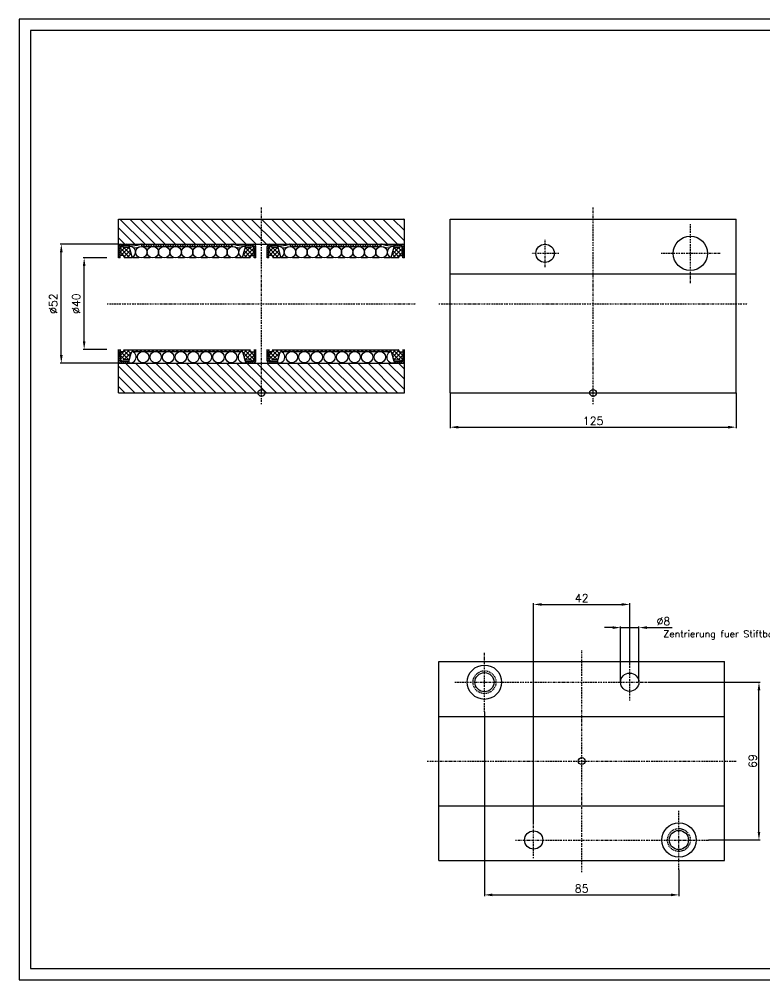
# Model space of a CAD drawing. Header units: millimetres. Extents: x -3388 to 4307, y 243 to 4457.
# Drawn here: x 3061.4 to 3387.4, y 3385.2 to 3805.2 of the extents above; entities that cross this region are included whole.
import ezdxf
from ezdxf.enums import TextEntityAlignment as Align

# ---------------------------------------------------------------- set-up
doc = ezdxf.new("R2010")
doc.units = ezdxf.units.MM
for name, pattern in [('AUSGEZOGEN', [0]), ('GESTRICHELT', [0.75, 0.5, -0.25]), ('STRICHPUNKT', [1, 0.5, -0.25, 0, -0.25])]:
    doc.linetypes.add(name, pattern=pattern)
for name, color, linetype in [('B3STAR', 3, 'AUSGEZOGEN'), ('L2STAR', 2, 'AUSGEZOGEN'), ('L3STAR', 3, 'AUSGEZOGEN'), ('L5STAR', 7, 'AUSGEZOGEN'), ('M2STAR', 2, 'STRICHPUNKT'), ('S2STAR', 2, 'AUSGEZOGEN'), ('U2STAR', 2, 'GESTRICHELT')]:
    doc.layers.add(name, color=color, linetype=linetype)
doc.styles.add('SIMPLEX8', font='SIMPLEX8.shx')
doc.dimstyles.new('B3STAR', dxfattribs={"dimtxt": 3.5, "dimasz": 3.5, "dimexe": 0.5, "dimexo": 0, "dimgap": 1, "dimtad": 1, "dimdec": 4, "dimdsep": 46, "dimtxsty": 'SIMPLEX8', "dimcen": 1.5, "dimclrd": 2, "dimclre": 2, "dimclrt": 256, "dimadec": 0, "dimazin": 0, "dimtfac": 1, "dimtdec": 4, "dimtmove": 0, "dimatfit": 3, "dimfxl": 1, "dimtolj": 1, "dimtzin": 0, "dimarcsym": 0})

# ---------------------------------------------------------------- blocks, each defined once
blk = doc.blocks.new('R102924044_11')
at = {"layer": 'L5STAR'}
for p, q in [((-62.5, 76), (62.5, 76)), ((-62.5, 59), (-62.5, 76)), ((62.5, 59), (62.5, 76)), ((-62.5, 65), (62.5, 65)), ((-61.75, 59), (-61.75, 63.75)), ((-57.5, 64.25), (-61.25, 64.25)), ((-60.75, 64.25), (-60.65, 63.87)), ((-57.8, 63.5), (-60.17, 63.5)), ((-58, 64.25), (-58, 65)), ((-58, 64.25), (-56.59, 59)), ((-52.5, 64), (-12.5, 64)), ((-7, 64.25), (-8.41, 59)), ((-7.5, 64.25), (-3.75, 64.25)), ((-7.2, 63.5), (-4.83, 63.5)), ((-7, 64.25), (-7, 65)), ((-4.25, 64.25), (-4.35, 63.87)), ((-3.25, 59), (-3.25, 63.75)), ((-2.5, 59), (-2.5, 64)), ((2.5, 59), (2.5, 64)), ((3.25, 59), (3.25, 63.75)), ((7.5, 64.25), (3.75, 64.25)), ((4.25, 64.25), (4.35, 63.87)), ((7.2, 63.5), (4.83, 63.5)), ((7, 64.25), (7, 65)), ((7, 64.25), (8.41, 59)), ((12.5, 64), (52.5, 64)), ((58, 64.25), (56.59, 59)), ((57.5, 64.25), (61.25, 64.25)), ((57.8, 63.5), (60.17, 63.5)), ((58, 64.25), (58, 65)), ((60.75, 64.25), (60.65, 63.87)), ((61.75, 59), (61.75, 63.75)), ((-62.5, 59.25), (-61.75, 59.25)), ((-60.63, 60), (-61.75, 60)), ((-60.15, 59.63), (-59.98, 59)), ((-60.05, 59.25), (-56.66, 59.25)), ((-56.41, 59.25), (-53.59, 59.25)), ((-51.41, 59.25), (-48.59, 59.25)), ((-46.41, 59.25), (-43.59, 59.25)), ((-41.41, 59.25), (-38.59, 59.25)), ((-36.41, 59.25), (-33.59, 59.25)), ((-31.41, 59.25), (-28.59, 59.25)), ((-26.41, 59.25), (-23.59, 59.25)), ((-21.41, 59.25), (-18.59, 59.25)), ((-16.41, 59.25), (-13.59, 59.25)), ((-11.41, 59.25), (-8.59, 59.25)), ((-8.34, 59.25), (-4.95, 59.25)), ((-4.85, 59.63), (-5.02, 59)), ((-4.37, 60), (-3.25, 60)), ((-3.25, 59.25), (-2.5, 59.25)), ((2.5, 59.25), (3.25, 59.25)), ((4.37, 60), (3.25, 60)), ((4.85, 59.63), (5.02, 59)), ((4.95, 59.25), (8.34, 59.25)), ((8.59, 59.25), (11.41, 59.25)), ((13.59, 59.25), (16.41, 59.25)), ((18.59, 59.25), (21.41, 59.25)), ((23.59, 59.25), (26.41, 59.25)), ((28.59, 59.25), (31.41, 59.25)), ((33.59, 59.25), (36.41, 59.25)), ((38.59, 59.25), (41.41, 59.25)), ((43.59, 59.25), (46.41, 59.25)), ((48.59, 59.25), (51.41, 59.25)), ((53.59, 59.25), (56.41, 59.25)), ((56.66, 59.25), (60.05, 59.25)), ((60.15, 59.63), (59.98, 59)), ((60.63, 60), (61.75, 60)), ((61.75, 59.25), (62.5, 59.25)), ((-62.5, 0), (-62.5, 19)), ((-62.5, 18.75), (-61.75, 18.75)), ((-61.75, 19), (-61.75, 14.25)), ((-60.63, 18), (-61.75, 18)), ((-60.15, 18.37), (-59.98, 19)), ((-60.05, 18.75), (-4.95, 18.75)), ((-58, 13.75), (-57.02, 17.4)), ((-56.06, 18.14), (-8.94, 18.14)), ((-7, 13.75), (-7.98, 17.4)), ((-4.85, 18.37), (-5.02, 19)), ((-4.37, 18), (-3.25, 18)), ((-3.25, 19), (-3.25, 14.25)), ((-3.25, 18.75), (-2.5, 18.75)), ((-2.5, 14), (-2.5, 19)), ((2.5, 14), (2.5, 19)), ((2.5, 18.75), (3.25, 18.75)), ((3.25, 19), (3.25, 14.25)), ((4.37, 18), (3.25, 18)), ((4.85, 18.37), (5.02, 19)), ((4.95, 18.75), (60.05, 18.75)), ((7, 13.75), (7.98, 17.4)), ((8.94, 18.14), (56.06, 18.14)), ((58, 13.75), (57.02, 17.4)), ((60.15, 18.37), (59.98, 19)), ((60.63, 18), (61.75, 18)), ((61.75, 19), (61.75, 14.25)), ((61.75, 18.75), (62.5, 18.75)), ((62.5, 0), (62.5, 19)), ((-62.5, 13), (62.5, 13)), ((-58, 13.75), (-61.25, 13.75)), ((-60.75, 13.75), (-60.65, 14.13)), ((-57.8, 14.5), (-60.17, 14.5)), ((-58, 13.75), (-58, 13)), ((-56.75, 13.19), (-56.75, 13)), ((-8.25, 13.19), (-8.25, 13)), ((-7.2, 14.5), (-4.83, 14.5)), ((-7, 13.75), (-7, 13)), ((-7, 13.75), (-3.75, 13.75)), ((-4.25, 13.75), (-4.35, 14.13)), ((7, 13.75), (3.75, 13.75)), ((4.25, 13.75), (4.35, 14.13)), ((7.2, 14.5), (4.83, 14.5)), ((7, 13.75), (7, 13)), ((8.25, 13.19), (8.25, 13)), ((56.75, 13.19), (56.75, 13)), ((57.8, 14.5), (60.17, 14.5)), ((58, 13.75), (58, 13)), ((58, 13.75), (61.25, 13.75)), ((60.75, 13.75), (60.65, 14.13)), ((-62.5, 0), (62.5, 0))]:
    blk.add_line(p, q, dxfattribs=at)
for centre in [(-52.5, 61.5), (-47.5, 61.5), (-42.5, 61.5), (-37.5, 61.5), (-32.5, 61.5), (-27.5, 61.5), (-22.5, 61.5), (-17.5, 61.5), (-12.5, 61.5), (12.5, 61.5), (17.5, 61.5), (22.5, 61.5), (27.5, 61.5), (32.5, 61.5), (37.5, 61.5), (42.5, 61.5), (47.5, 61.5), (52.5, 61.5), (-51.75, 15.64), (-46.25, 15.64), (-40.75, 15.64), (-35.25, 15.64), (-29.75, 15.64), (-24.25, 15.64), (-18.75, 15.64), (-13.25, 15.64), (13.25, 15.64), (18.75, 15.64), (24.25, 15.64), (29.75, 15.64), (35.25, 15.64), (40.75, 15.64), (46.25, 15.64), (51.75, 15.64)]:
    blk.add_circle(centre, 2.5, dxfattribs=at)
for centre, radius, start, end in [((-61.5, 64), 1, 90, 180), ((-61.25, 63.75), 0.5, 90, 180), ((-60.17, 64), 0.5, 195, 270), ((-57.5, 61.5), 2.5, 290.2508, 99.7492), ((-57.5, 79.25), 15, 270, 286.835), ((-57.5, 79.25), 15.94, 275.8794, 285.732), ((-52.43, 62.5), 2.5, 90, 106.835), ((-52, 64.5), 0.5, 90, 270), ((-13, 64.5), 0.5, 270, 90), ((-12.57, 62.5), 2.5, 73.165, 90), ((-7.5, 79.25), 15, 253.165, 270), ((-7.5, 79.25), 15.94, 254.268, 264.1206), ((-7.5, 61.5), 2.5, 80.2508, 249.7492), ((-4.83, 64), 0.5, 270, 345), ((-3.75, 63.75), 0.5, 0, 90), ((-3.5, 64), 1, 0, 90), ((3.5, 64), 1, 90, 180), ((3.75, 63.75), 0.5, 90, 180), ((4.83, 64), 0.5, 195, 270), ((7.5, 61.5), 2.5, 290.2508, 99.7492), ((7.5, 79.25), 15, 270, 286.835), ((7.5, 79.25), 15.94, 275.8794, 285.732), ((12.57, 62.5), 2.5, 90, 106.835), ((13, 64.5), 0.5, 90, 270), ((52, 64.5), 0.5, 270, 90), ((52.43, 62.5), 2.5, 73.165, 90), ((57.5, 79.25), 15, 253.165, 270), ((57.5, 79.25), 15.94, 254.268, 264.1206), ((57.5, 61.5), 2.5, 80.2508, 249.7492), ((60.17, 64), 0.5, 270, 345), ((61.25, 63.75), 0.5, 0, 90), ((61.5, 64), 1, 0, 90), ((-60.63, 59.5), 0.5, 15, 90), ((-4.37, 59.5), 0.5, 90, 165), ((4.37, 59.5), 0.5, 15, 90), ((60.63, 59.5), 0.5, 90, 165), ((-60.63, 18.5), 0.5, 270, 345), ((-57.25, 15.64), 2.5, 252.5424, 72.8805), ((-56.06, 17.14), 1, 90, 165), ((-7.75, 15.64), 2.5, 107.1195, 287.4576), ((-8.94, 17.14), 1, 15, 90), ((-4.37, 18.5), 0.5, 195, 270), ((4.37, 18.5), 0.5, 270, 345), ((7.75, 15.64), 2.5, 252.5424, 72.8805), ((8.94, 17.14), 1, 90, 165), ((57.25, 15.64), 2.5, 107.1195, 287.4576), ((56.06, 17.14), 1, 15, 90), ((60.63, 18.5), 0.5, 195, 270), ((-61.5, 14), 1, 180, 270), ((-61.25, 14.25), 0.5, 180, 270), ((-60.17, 14), 0.5, 90, 165), ((-4.83, 14), 0.5, 15, 90), ((-3.75, 14.25), 0.5, 270, 0), ((-3.5, 14), 1, 270, 0), ((3.5, 14), 1, 180, 270), ((3.75, 14.25), 0.5, 180, 270), ((4.83, 14), 0.5, 90, 165), ((60.17, 14), 0.5, 15, 90), ((61.25, 14.25), 0.5, 270, 0), ((61.5, 14), 1, 270, 0)]:
    blk.add_arc(centre, radius, start, end, dxfattribs=at)
at = {"layer": 'M2STAR'}
for p, q in [((0, -5), (0, 81)), ((-67.5, 39), (67.5, 39))]:
    blk.add_line(p, q, dxfattribs=at)
at = {"layer": 'S2STAR'}
for p, q in [((-50.89, 65), (-61.89, 76)), ((-46.47, 65), (-57.47, 76)), ((-42.05, 65), (-53.05, 76)), ((-37.63, 65), (-48.63, 76)), ((-33.21, 65), (-44.21, 76)), ((-28.79, 65), (-39.79, 76)), ((-24.37, 65), (-35.37, 76)), ((-19.95, 65), (-30.95, 76)), ((-15.53, 65), (-26.53, 76)), ((-11.11, 65), (-22.11, 76)), ((-6.69, 65), (-17.69, 76)), ((-2.5, 65.23), (-13.27, 76)), ((2.15, 65), (-8.85, 76)), ((6.57, 65), (-4.43, 76)), ((10.99, 65), (-0.01, 76)), ((15.41, 65), (4.41, 76)), ((19.82, 65), (8.82, 76)), ((24.24, 65), (13.24, 76)), ((28.66, 65), (17.66, 76)), ((33.08, 65), (22.08, 76)), ((37.5, 65), (26.5, 76)), ((41.92, 65), (30.92, 76)), ((46.34, 65), (35.34, 76)), ((50.76, 65), (39.76, 76)), ((55.18, 65), (44.18, 76)), ((59.37, 65.23), (48.6, 76)), ((62.5, 66.52), (53.02, 76)), ((62.5, 70.94), (57.44, 76)), ((62.5, 75.36), (61.86, 76)), ((-55.31, 65), (-62.5, 72.19)), ((-59.72, 65), (-62.5, 67.78)), ((-61.75, 62.5), (-62.5, 63.25)), ((-61.75, 63.39), (-62.43, 64.07)), ((-61.59, 64.11), (-62.2, 64.72)), ((-61.75, 63.22), (-60.74, 64.23)), ((-61.75, 61.45), (-59.7, 63.5)), ((-57.62, 59.25), (-61.75, 63.38)), ((-60.85, 64.25), (-61.55, 64.95)), ((-61.44, 60), (-57.94, 63.5)), ((-60.71, 64.11), (-60.85, 64.25)), ((-59.96, 64.25), (-60.71, 65)), ((-56.96, 60.36), (-60.1, 63.5)), ((-59.08, 64.25), (-59.83, 65)), ((-58.19, 64.25), (-58.94, 65)), ((-57.6, 62.77), (-58.33, 63.5)), ((-58, 64.94), (-58.06, 65)), ((-52.48, 64.36), (-51.84, 65)), ((-51.78, 64), (-50.78, 65)), ((-50.72, 64), (-49.72, 65)), ((-49.66, 64), (-48.66, 65)), ((-48.59, 64), (-47.59, 65)), ((-47.53, 64), (-46.53, 65)), ((-46.47, 64), (-45.47, 65)), ((-45.41, 64), (-44.41, 65)), ((-44.35, 64), (-43.35, 65)), ((-43.29, 64), (-42.29, 65)), ((-42.23, 64), (-41.23, 65)), ((-41.17, 64), (-40.17, 65)), ((-40.11, 64), (-39.11, 65)), ((-39.05, 64), (-38.05, 65)), ((-37.99, 64), (-36.99, 65)), ((-36.93, 64), (-35.93, 65)), ((-35.87, 64), (-34.87, 65)), ((-34.81, 64), (-33.81, 65)), ((-33.75, 64), (-32.75, 65)), ((-32.69, 64), (-31.69, 65)), ((-31.62, 64), (-30.62, 65)), ((-30.56, 64), (-29.56, 65)), ((-29.5, 64), (-28.5, 65)), ((-28.44, 64), (-27.44, 65)), ((-27.38, 64), (-26.38, 65)), ((-26.32, 64), (-25.32, 65)), ((-25.26, 64), (-24.26, 65)), ((-24.2, 64), (-23.2, 65)), ((-23.14, 64), (-22.14, 65)), ((-22.08, 64), (-21.08, 65)), ((-21.02, 64), (-20.02, 65)), ((-19.96, 64), (-18.96, 65)), ((-18.9, 64), (-17.9, 65)), ((-17.84, 64), (-16.84, 65)), ((-16.78, 64), (-15.78, 65)), ((-15.71, 64), (-14.71, 65)), ((-14.65, 64), (-13.65, 65)), ((-13.59, 64), (-12.7, 64.9)), ((-8.04, 60.36), (-4.9, 63.5)), ((-7.4, 62.77), (-6.67, 63.5)), ((-7.38, 59.25), (-3.25, 63.38)), ((-3.56, 60), (-7.06, 63.5)), ((-6.93, 64.25), (-7, 64.32)), ((-6.05, 64.25), (-6.8, 65)), ((-5.16, 64.25), (-5.91, 65)), ((-3.25, 61.45), (-5.3, 63.5)), ((-4.28, 64.25), (-5.03, 65)), ((-4.29, 64.11), (-4.15, 64.25)), ((-3.25, 63.22), (-4.26, 64.23)), ((-2.5, 63.36), (-4.14, 65)), ((-2.5, 62.47), (-3.25, 63.22)), ((3.25, 62.5), (2.5, 63.25)), ((3.25, 63.39), (2.57, 64.07)), ((3.41, 64.11), (2.8, 64.72)), ((3.25, 63.22), (4.26, 64.23)), ((3.25, 61.45), (5.3, 63.5)), ((7.38, 59.25), (3.25, 63.38)), ((4.15, 64.25), (3.45, 64.95)), ((3.56, 60), (7.06, 63.5)), ((4.29, 64.11), (4.15, 64.25)), ((5.04, 64.25), (4.29, 65)), ((8.04, 60.36), (4.9, 63.5)), ((5.92, 64.25), (5.17, 65)), ((6.81, 64.25), (6.06, 65)), ((7.4, 62.77), (6.67, 63.5)), ((7, 64.94), (6.94, 65)), ((12.52, 64.36), (13.16, 65)), ((13.22, 64), (14.22, 65)), ((14.28, 64), (15.28, 65)), ((15.34, 64), (16.34, 65)), ((16.41, 64), (17.41, 65)), ((17.47, 64), (18.47, 65)), ((18.53, 64), (19.53, 65)), ((19.59, 64), (20.59, 65)), ((20.65, 64), (21.65, 65)), ((21.71, 64), (22.71, 65)), ((22.77, 64), (23.77, 65)), ((23.83, 64), (24.83, 65)), ((24.89, 64), (25.89, 65)), ((25.95, 64), (26.95, 65)), ((27.01, 64), (28.01, 65)), ((28.07, 64), (29.07, 65)), ((29.13, 64), (30.13, 65)), ((30.19, 64), (31.19, 65)), ((31.25, 64), (32.25, 65)), ((32.31, 64), (33.31, 65)), ((33.38, 64), (34.38, 65)), ((34.44, 64), (35.44, 65)), ((35.5, 64), (36.5, 65)), ((36.56, 64), (37.56, 65)), ((37.62, 64), (38.62, 65)), ((38.68, 64), (39.68, 65)), ((39.74, 64), (40.74, 65)), ((40.8, 64), (41.8, 65)), ((41.86, 64), (42.86, 65)), ((42.92, 64), (43.92, 65)), ((43.98, 64), (44.98, 65)), ((45.04, 64), (46.04, 65)), ((46.1, 64), (47.1, 65)), ((47.16, 64), (48.16, 65)), ((48.22, 64), (49.22, 65)), ((49.29, 64), (50.29, 65)), ((50.35, 64), (51.35, 65)), ((51.41, 64), (52.3, 64.9)), ((56.96, 60.36), (60.1, 63.5)), ((57.6, 62.77), (58.33, 63.5)), ((57.62, 59.25), (61.75, 63.38)), ((61.44, 60), (57.94, 63.5)), ((58.07, 64.25), (58, 64.32)), ((58.95, 64.25), (58.2, 65)), ((59.84, 64.25), (59.09, 65)), ((61.75, 61.45), (59.7, 63.5)), ((60.72, 64.25), (59.97, 65)), ((60.71, 64.11), (60.85, 64.25)), ((61.75, 63.22), (60.74, 64.23)), ((62.5, 63.36), (60.86, 65)), ((62.5, 62.47), (61.75, 63.22)), ((-61.75, 61.62), (-62.5, 62.37)), ((-61.75, 60.73), (-62.5, 61.48)), ((-61.75, 59.85), (-62.5, 60.6)), ((-62.03, 59.25), (-62.5, 59.72)), ((-59.38, 59.25), (-61.75, 61.62)), ((-60.13, 59.54), (-57.45, 62.21)), ((-58.65, 59.25), (-57.08, 60.82)), ((-56.88, 59.25), (-56.71, 59.43)), ((-8.12, 59.25), (-8.29, 59.43)), ((-6.35, 59.25), (-7.92, 60.82)), ((-4.87, 59.54), (-7.55, 62.21)), ((-5.62, 59.25), (-3.25, 61.62)), ((-2.5, 61.59), (-3.25, 62.34)), ((-2.5, 60.7), (-3.25, 61.45)), ((-2.5, 59.82), (-3.25, 60.57)), ((-2.81, 59.25), (-3.25, 59.69)), ((3.25, 61.62), (2.5, 62.37)), ((3.25, 60.73), (2.5, 61.48)), ((3.25, 59.85), (2.5, 60.6)), ((2.97, 59.25), (2.5, 59.72)), ((5.62, 59.25), (3.25, 61.62)), ((4.87, 59.54), (7.55, 62.21)), ((6.35, 59.25), (7.92, 60.82)), ((8.12, 59.25), (8.29, 59.43)), ((56.88, 59.25), (56.71, 59.43)), ((58.65, 59.25), (57.08, 60.82)), ((60.13, 59.54), (57.45, 62.21)), ((59.38, 59.25), (61.75, 61.62)), ((62.5, 61.59), (61.75, 62.34)), ((62.5, 60.7), (61.75, 61.45)), ((62.5, 59.82), (61.75, 60.57)), ((62.19, 59.25), (61.75, 59.69)), ((-61.75, 17.42), (-62.5, 18.17)), ((-61.75, 16.54), (-62.5, 17.29)), ((-61.75, 18.31), (-62.19, 18.75)), ((-57.62, 18.75), (-61.75, 14.62)), ((-59.38, 18.75), (-61.75, 16.38)), ((-61.44, 18), (-57.94, 14.5)), ((-60.13, 18.46), (-57.45, 15.79)), ((-56.85, 17.75), (-60.1, 14.5)), ((-58.65, 18.75), (-57.08, 17.18)), ((-56.88, 18.75), (-56.25, 18.12)), ((-55.85, 18.75), (-56.67, 17.93)), ((-55.12, 18.75), (-54.51, 18.14)), ((-54.08, 18.75), (-54.69, 18.14)), ((-53.35, 18.75), (-52.74, 18.14)), ((-52.31, 18.75), (-52.92, 18.14)), ((-51.58, 18.75), (-50.97, 18.14)), ((-50.55, 18.75), (-51.16, 18.14)), ((-49.81, 18.75), (-49.2, 18.14)), ((-48.78, 18.75), (-49.39, 18.14)), ((-48.04, 18.75), (-47.43, 18.14)), ((-47.01, 18.75), (-47.62, 18.14)), ((-46.28, 18.75), (-45.67, 18.14)), ((-45.24, 18.75), (-45.85, 18.14)), ((-44.51, 18.75), (-43.9, 18.14)), ((-43.47, 18.75), (-44.09, 18.14)), ((-42.74, 18.75), (-42.13, 18.14)), ((-41.71, 18.75), (-42.32, 18.14)), ((-40.97, 18.75), (-40.36, 18.14)), ((-39.94, 18.75), (-40.55, 18.14)), ((-39.21, 18.75), (-38.6, 18.14)), ((-38.17, 18.75), (-38.78, 18.14)), ((-37.44, 18.75), (-36.83, 18.14)), ((-36.4, 18.75), (-37.01, 18.14)), ((-35.67, 18.75), (-35.06, 18.14)), ((-34.64, 18.75), (-35.25, 18.14)), ((-33.9, 18.75), (-33.29, 18.14)), ((-32.87, 18.75), (-33.48, 18.14)), ((-32.14, 18.75), (-31.52, 18.14)), ((-31.1, 18.75), (-31.71, 18.14)), ((-30.37, 18.75), (-29.76, 18.14)), ((-29.33, 18.75), (-29.94, 18.14)), ((-28.6, 18.75), (-27.99, 18.14)), ((-27.56, 18.75), (-28.18, 18.14)), ((-26.83, 18.75), (-26.22, 18.14)), ((-25.8, 18.75), (-26.41, 18.14)), ((-25.06, 18.75), (-24.45, 18.14)), ((-24.03, 18.75), (-24.64, 18.14)), ((-23.3, 18.75), (-22.69, 18.14)), ((-22.26, 18.75), (-22.87, 18.14)), ((-21.53, 18.75), (-20.92, 18.14)), ((-20.49, 18.75), (-21.1, 18.14)), ((-19.76, 18.75), (-19.15, 18.14)), ((-18.73, 18.75), (-19.34, 18.14)), ((-17.99, 18.75), (-17.38, 18.14)), ((-16.96, 18.75), (-17.57, 18.14)), ((-16.23, 18.75), (-15.61, 18.14)), ((-15.19, 18.75), (-15.8, 18.14)), ((-14.46, 18.75), (-13.85, 18.14)), ((-13.42, 18.75), (-14.03, 18.14)), ((-12.69, 18.75), (-12.08, 18.14)), ((-11.66, 18.75), (-12.27, 18.14)), ((-10.92, 18.75), (-10.31, 18.14)), ((-9.89, 18.75), (-10.5, 18.14)), ((-9.15, 18.75), (-8.34, 17.94)), ((-8.12, 18.75), (-8.73, 18.14)), ((-8.14, 17.74), (-4.9, 14.5)), ((-6.35, 18.75), (-7.92, 17.18)), ((-4.87, 18.46), (-7.55, 15.79)), ((-7.39, 18.75), (-3.25, 14.61)), ((-3.57, 18), (-7.07, 14.5)), ((-5.62, 18.75), (-3.25, 16.38)), ((-2.5, 17.39), (-3.25, 18.14)), ((-2.5, 16.51), (-3.25, 17.26)), ((-2.5, 18.28), (-2.97, 18.75)), ((3.25, 17.42), (2.5, 18.17)), ((3.25, 16.54), (2.5, 17.29)), ((3.25, 18.31), (2.81, 18.75)), ((5.62, 18.75), (3.25, 16.38)), ((7.38, 18.75), (3.25, 14.62)), ((3.56, 18), (7.06, 14.5)), ((4.87, 18.46), (7.55, 15.79)), ((8.15, 17.75), (4.9, 14.5)), ((6.35, 18.75), (7.92, 17.18)), ((8.12, 18.75), (8.75, 18.12)), ((9.15, 18.75), (8.33, 17.93)), ((9.88, 18.75), (10.49, 18.14)), ((10.92, 18.75), (10.31, 18.14)), ((11.65, 18.75), (12.26, 18.14)), ((12.69, 18.75), (12.08, 18.14)), ((13.42, 18.75), (14.03, 18.14)), ((14.45, 18.75), (13.84, 18.14)), ((15.19, 18.75), (15.8, 18.14)), ((16.22, 18.75), (15.61, 18.14)), ((16.96, 18.75), (17.57, 18.14)), ((17.99, 18.75), (17.38, 18.14)), ((18.72, 18.75), (19.33, 18.14)), ((19.76, 18.75), (19.15, 18.14)), ((20.49, 18.75), (21.1, 18.14)), ((21.53, 18.75), (20.91, 18.14)), ((22.26, 18.75), (22.87, 18.14)), ((23.29, 18.75), (22.68, 18.14)), ((24.03, 18.75), (24.64, 18.14)), ((25.06, 18.75), (24.45, 18.14)), ((25.79, 18.75), (26.4, 18.14)), ((26.83, 18.75), (26.22, 18.14)), ((27.56, 18.75), (28.17, 18.14)), ((28.6, 18.75), (27.99, 18.14)), ((29.33, 18.75), (29.94, 18.14)), ((30.36, 18.75), (29.75, 18.14)), ((31.1, 18.75), (31.71, 18.14)), ((32.13, 18.75), (31.52, 18.14)), ((32.86, 18.75), (33.48, 18.14)), ((33.9, 18.75), (33.29, 18.14)), ((34.63, 18.75), (35.24, 18.14)), ((35.67, 18.75), (35.06, 18.14)), ((36.4, 18.75), (37.01, 18.14)), ((37.44, 18.75), (36.82, 18.14)), ((38.17, 18.75), (38.78, 18.14)), ((39.2, 18.75), (38.59, 18.14)), ((39.94, 18.75), (40.55, 18.14)), ((40.97, 18.75), (40.36, 18.14)), ((41.7, 18.75), (42.31, 18.14)), ((42.74, 18.75), (42.13, 18.14)), ((43.47, 18.75), (44.08, 18.14)), ((44.51, 18.75), (43.9, 18.14)), ((45.24, 18.75), (45.85, 18.14)), ((46.27, 18.75), (45.66, 18.14)), ((47.01, 18.75), (47.62, 18.14)), ((48.04, 18.75), (47.43, 18.14)), ((48.77, 18.75), (49.39, 18.14)), ((49.81, 18.75), (49.2, 18.14)), ((50.54, 18.75), (51.15, 18.14)), ((51.58, 18.75), (50.97, 18.14)), ((52.31, 18.75), (52.92, 18.14)), ((53.34, 18.75), (52.73, 18.14)), ((54.08, 18.75), (54.69, 18.14)), ((55.11, 18.75), (54.5, 18.14)), ((55.85, 18.75), (56.66, 17.94)), ((56.88, 18.75), (56.27, 18.14)), ((56.86, 17.74), (60.1, 14.5)), ((58.65, 18.75), (57.08, 17.18)), ((60.13, 18.46), (57.45, 15.79)), ((57.61, 18.75), (61.75, 14.61)), ((61.43, 18), (57.93, 14.5)), ((59.38, 18.75), (61.75, 16.38)), ((62.5, 17.39), (61.75, 18.14)), ((62.5, 16.51), (61.75, 17.26)), ((62.5, 18.28), (62.03, 18.75)), ((-61.75, 15.66), (-62.5, 16.41)), ((-61.75, 14.77), (-62.5, 15.52)), ((-60.86, 13), (-62.5, 14.64)), ((-61.75, 16.55), (-59.7, 14.5)), ((-61.75, 14.78), (-60.74, 13.77)), ((-60.71, 13.89), (-60.85, 13.75)), ((-59.98, 13), (-60.73, 13.75)), ((-59.09, 13), (-59.84, 13.75)), ((-46.47, 0), (-59.47, 13)), ((-58.21, 13), (-58.96, 13.75)), ((-57.6, 15.23), (-58.33, 14.5)), ((-58, 13.67), (-58.08, 13.75)), ((-42.05, 0), (-55.05, 13)), ((-37.63, 0), (-50.63, 13)), ((-33.21, 0), (-46.21, 13)), ((-28.79, 0), (-41.79, 13)), ((-24.37, 0), (-37.37, 13)), ((-19.95, 0), (-32.95, 13)), ((-15.53, 0), (-28.53, 13)), ((-11.11, 0), (-24.11, 13)), ((-6.69, 0), (-19.69, 13)), ((-2.5, 0.23), (-15.27, 13)), ((2.15, 0), (-10.85, 13)), ((-7.39, 15.22), (-6.67, 14.5)), ((-6.06, 13), (-6.81, 13.75)), ((6.57, 0), (-6.43, 13)), ((-5.18, 13), (-5.93, 13.75)), ((-3.25, 16.55), (-5.3, 14.5)), ((-4.29, 13), (-5.04, 13.75)), ((-3.25, 14.78), (-4.26, 13.77)), ((-3.41, 13), (-4.16, 13.75)), ((-2.81, 13.28), (-3.41, 13.88)), ((-2.5, 15.63), (-3.25, 16.38)), ((-2.5, 14.74), (-3.25, 15.49)), ((-2.51, 13.87), (-3.25, 14.61)), ((10.99, 0), (-2.01, 13)), ((15.41, 0), (2.41, 13)), ((3.25, 15.66), (2.5, 16.41)), ((3.25, 14.77), (2.5, 15.52)), ((4.14, 13), (2.5, 14.64)), ((3.25, 16.55), (5.3, 14.5)), ((3.25, 14.78), (4.26, 13.77)), ((4.29, 13.89), (4.15, 13.75)), ((5.02, 13), (4.27, 13.75)), ((5.91, 13), (5.16, 13.75)), ((6.79, 13), (6.04, 13.75)), ((7.4, 15.23), (6.67, 14.5)), ((19.82, 0), (6.82, 13)), ((7, 13.67), (6.92, 13.75)), ((24.24, 0), (11.24, 13)), ((28.66, 0), (15.66, 13)), ((33.08, 0), (20.08, 13)), ((37.5, 0), (24.5, 13)), ((41.92, 0), (28.92, 13)), ((46.34, 0), (33.34, 13)), ((50.76, 0), (37.76, 13)), ((55.18, 0), (42.18, 13)), ((59.37, 0.23), (46.6, 13)), ((62.5, 1.52), (51.02, 13)), ((62.5, 5.94), (55.44, 13)), ((57.61, 15.22), (58.33, 14.5)), ((58.06, 13), (58, 13.06)), ((58.94, 13), (58.19, 13.75)), ((59.82, 13), (59.07, 13.75)), ((61.75, 16.55), (59.7, 14.5)), ((62.5, 10.36), (59.86, 13)), ((60.71, 13), (59.96, 13.75)), ((61.75, 14.78), (60.74, 13.77)), ((61.59, 13), (60.84, 13.75)), ((62.19, 13.28), (61.59, 13.88)), ((62.5, 15.63), (61.75, 16.38)), ((62.5, 14.74), (61.75, 15.49)), ((62.49, 13.87), (61.75, 14.61)), ((-50.89, 0), (-62.5, 11.61)), ((-55.31, 0), (-62.5, 7.19)), ((-59.72, 0), (-62.5, 2.78))]:
    blk.add_line(p, q, dxfattribs=at)
blk = doc.blocks.new('*D22')
at = {"layer": 'B3STAR', "color": 2, "lineweight": -2, "transparency": 16777216}
for p, q in [((3249.83, 3641.84), (3249.83, 3626.34)), ((3374.83, 3641.84), (3374.83, 3626.34)), ((3253.33, 3626.84), (3371.33, 3626.84))]:
    blk.add_line(p, q, dxfattribs=at)
at = {"layer": 'B3STAR', "color": 2, "transparency": 16777216}
for points in [[(3253.33, 3627.42), (3253.33, 3626.25), (3249.83, 3626.84)], [(3371.33, 3627.42), (3371.33, 3626.25), (3374.83, 3626.84)]]:
    blk.add_solid(points, dxfattribs=at)
at = {"layer": 'DEFPOINTS', "color": 0, "transparency": 16777216}
for p in [(3249.83, 3641.84), (3374.83, 3641.84), (3374.83, 3626.84)]:
    blk.add_point(p, dxfattribs=at)
at = {"layer": 'B3STAR', "transparency": 16777216, "insert": (3312.33, 3629.59), "char_height": 3.5, "attachment_point": 5, "style": 'SIMPLEX8'}
blk.add_mtext('\\A1;125', dxfattribs=at)
blk = doc.blocks.new('*D23')
at = {"layer": 'B3STAR', "color": 2, "lineweight": -2, "transparency": 16777216}
for p, q in [((3286.33, 3454.34), (3286.33, 3549.84)), ((3289.83, 3549.34), (3324.83, 3549.34)), ((3328.33, 3523.34), (3328.33, 3549.84))]:
    blk.add_line(p, q, dxfattribs=at)
at = {"layer": 'B3STAR', "color": 2, "transparency": 16777216}
for points in [[(3289.83, 3549.92), (3289.83, 3548.75), (3286.33, 3549.34)], [(3324.83, 3549.92), (3324.83, 3548.75), (3328.33, 3549.34)]]:
    blk.add_solid(points, dxfattribs=at)
at = {"layer": 'DEFPOINTS', "color": 0, "transparency": 16777216}
for p in [(3328.33, 3549.34), (3328.33, 3523.34), (3286.33, 3454.34)]:
    blk.add_point(p, dxfattribs=at)
at = {"layer": 'B3STAR', "transparency": 16777216, "insert": (3307.33, 3552.09), "char_height": 3.5, "attachment_point": 5, "style": 'SIMPLEX8'}
blk.add_mtext('\\A1;42', dxfattribs=at)
blk = doc.blocks.new('*D24')
at = {"layer": 'B3STAR', "color": 2, "lineweight": -2, "transparency": 16777216}
for p, q in [((3320.83, 3539.2), (3317.33, 3539.2)), ((3324.33, 3515.34), (3324.33, 3539.7)), ((3324.33, 3539.2), (3332.33, 3539.2)), ((3332.33, 3515.34), (3332.33, 3539.7)), ((3335.83, 3539.2), (3346.83, 3539.2))]:
    blk.add_line(p, q, dxfattribs=at)
at = {"layer": 'B3STAR', "color": 2, "transparency": 16777216}
for points in [[(3320.83, 3539.79), (3320.83, 3538.62), (3324.33, 3539.2)], [(3335.83, 3539.79), (3335.83, 3538.62), (3332.33, 3539.2)]]:
    blk.add_solid(points, dxfattribs=at)
at = {"layer": 'DEFPOINTS', "color": 0, "transparency": 16777216}
for p in [(3332.33, 3539.2), (3324.33, 3515.34), (3332.33, 3515.34)]:
    blk.add_point(p, dxfattribs=at)
at = {"layer": 'B3STAR', "transparency": 16777216, "insert": (3343.08, 3541.95), "char_height": 3.5, "attachment_point": 5, "style": 'SIMPLEX8'}
blk.add_mtext('\\A1;%%C8', dxfattribs=at)
blk = doc.blocks.new('*D25')
at = {"layer": 'B3STAR', "color": 2, "lineweight": -2, "transparency": 16777216}
for p, q in [((3264.83, 3502.34), (3264.83, 3421.84)), ((3349.83, 3433.34), (3349.83, 3421.84)), ((3268.33, 3422.34), (3346.33, 3422.34))]:
    blk.add_line(p, q, dxfattribs=at)
at = {"layer": 'B3STAR', "color": 2, "transparency": 16777216}
for points in [[(3268.33, 3422.92), (3268.33, 3421.75), (3264.83, 3422.34)], [(3346.33, 3422.92), (3346.33, 3421.75), (3349.83, 3422.34)]]:
    blk.add_solid(points, dxfattribs=at)
at = {"layer": 'DEFPOINTS', "color": 0, "transparency": 16777216}
for p in [(3264.83, 3502.34), (3349.83, 3433.34), (3349.83, 3422.34)]:
    blk.add_point(p, dxfattribs=at)
at = {"layer": 'B3STAR', "transparency": 16777216, "insert": (3307.33, 3425.09), "char_height": 3.5, "attachment_point": 5, "style": 'SIMPLEX8'}
blk.add_mtext('\\A1;85', dxfattribs=at)
blk = doc.blocks.new('*D26')
at = {"layer": 'B3STAR', "color": 2, "lineweight": -2, "transparency": 16777216}
for p, q in [((3336.33, 3515.34), (3385.33, 3515.34)), ((3384.83, 3449.84), (3384.83, 3511.84)), ((3362.83, 3446.34), (3385.33, 3446.34))]:
    blk.add_line(p, q, dxfattribs=at)
at = {"layer": 'B3STAR', "color": 2, "transparency": 16777216}
for points in [[(3384.25, 3511.84), (3385.41, 3511.84), (3384.83, 3515.34)], [(3384.25, 3449.84), (3385.41, 3449.84), (3384.83, 3446.34)]]:
    blk.add_solid(points, dxfattribs=at)
at = {"layer": 'DEFPOINTS', "color": 0, "transparency": 16777216}
for p in [(3336.33, 3515.34), (3384.83, 3515.34), (3362.83, 3446.34)]:
    blk.add_point(p, dxfattribs=at)
at = {"layer": 'B3STAR', "transparency": 16777216, "insert": (3382.08, 3480.84), "char_height": 3.5, "attachment_point": 5, "rotation": 90, "style": 'SIMPLEX8'}
blk.add_mtext('\\A1;69', dxfattribs=at)

msp = doc.modelspace()

# ---------------------------------------------------------------- linework, layer by layer
for centre in [(3328.32901, 3515.3373), (3286.32901, 3446.3373)]:
    msp.add_circle(centre, 4)
at = {"layer": 'B3STAR', "color": 2}
for p, q in [((3104.72901, 3706.8373), (3079.32901, 3706.8373)), ((3079.82901, 3658.3373), (3079.82901, 3703.3373)), ((3099.72901, 3700.8373), (3089.32901, 3700.8373)), ((3089.82901, 3664.3373), (3089.82901, 3697.3373)), ((3099.72901, 3660.8373), (3089.32901, 3660.8373)), ((3104.72901, 3654.8373), (3079.32901, 3654.8373))]:
    msp.add_line(p, q, dxfattribs=at)
at = {"layer": 'B3STAR'}
for centre in [(3167.32901, 3641.8373), (3312.32901, 3641.8373), (3307.32901, 3480.8373)]:
    msp.add_circle(centre, 1.5, dxfattribs=at)
at = {"layer": 'B3STAR', "color": 2}
for points in [[(3079.24568, 3703.3373), (3080.41235, 3703.3373), (3079.82901, 3706.8373)], [(3089.24568, 3697.3373), (3090.41235, 3697.3373), (3089.82901, 3700.8373)], [(3089.24568, 3664.3373), (3090.41235, 3664.3373), (3089.82901, 3660.8373)], [(3079.24568, 3658.3373), (3080.41235, 3658.3373), (3079.82901, 3654.8373)]]:
    msp.add_solid(points, dxfattribs=at)
at = {"layer": 'L2STAR'}
for p, q in [((3655.43235, 3805.21671), (3061.43235, 3805.21671)), ((3061.43235, 3805.21671), (3061.43235, 3385.21671)), ((3061.43235, 3385.21671), (3655.43235, 3385.21671))]:
    msp.add_line(p, q, dxfattribs=at)
at = {"layer": 'L3STAR'}
for p, q in [((3650.43235, 3800.21671), (3066.43235, 3800.21671)), ((3066.43235, 3800.21671), (3066.43235, 3390.21671)), ((3066.43235, 3390.21671), (3650.43235, 3390.21671))]:
    msp.add_line(p, q, dxfattribs=at)
at = {"layer": 'L5STAR'}
for p, q in [((3249.82901, 3641.8373), (3249.82901, 3717.8373)), ((3249.82901, 3717.8373), (3374.82901, 3717.8373)), ((3374.82901, 3641.8373), (3374.82901, 3717.8373)), ((3249.82901, 3693.8373), (3374.82901, 3693.8373)), ((3249.82901, 3641.8373), (3374.82901, 3641.8373)), ((3244.82901, 3524.3373), (3369.82901, 3524.3373)), ((3244.82901, 3437.3373), (3244.82901, 3524.3373)), ((3369.82901, 3437.3373), (3369.82901, 3524.3373)), ((3244.82901, 3500.3373), (3369.82901, 3500.3373)), ((3244.82901, 3461.3373), (3369.82901, 3461.3373)), ((3244.82901, 3437.3373), (3369.82901, 3437.3373))]:
    msp.add_line(p, q, dxfattribs=at)
for centre, radius in [((3354.82901, 3702.8373), 7.5), ((3291.32901, 3702.8373), 4), ((3264.82901, 3515.3373), 7.5), ((3264.82901, 3515.3373), 4.2), ((3349.82901, 3446.3373), 7.5), ((3349.82901, 3446.3373), 4.2)]:
    msp.add_circle(centre, radius, dxfattribs=at)
at = {"layer": 'M2STAR'}
for p, q in [((3312.32901, 3636.8373), (3312.32901, 3722.8373)), ((3354.82901, 3689.8373), (3354.82901, 3715.8373)), ((3291.32901, 3696.8373), (3291.32901, 3708.8373)), ((3297.32901, 3702.8373), (3285.32901, 3702.8373)), ((3367.82901, 3702.8373), (3341.82901, 3702.8373)), ((3244.82901, 3680.8373), (3379.82901, 3680.8373)), ((3264.82901, 3502.3373), (3264.82901, 3528.3373)), ((3307.32901, 3432.3373), (3307.32901, 3529.3373)), ((3328.32901, 3507.3373), (3328.32901, 3523.3373)), ((3251.82901, 3515.3373), (3336.32901, 3515.3373)), ((3239.82901, 3480.8373), (3374.82901, 3480.8373)), ((3349.82901, 3433.3373), (3349.82901, 3459.3373)), ((3286.32901, 3438.3373), (3286.32901, 3454.3373)), ((3278.32901, 3446.3373), (3362.82901, 3446.3373))]:
    msp.add_line(p, q, dxfattribs=at)
at = {"layer": 'U2STAR'}
for centre in [(3264.82901, 3515.3373), (3349.82901, 3446.3373)]:
    msp.add_circle(centre, 5, dxfattribs=at)

# ---------------------------------------------------------------- block references
msp.add_blockref('R102924044_11', (3167.32901, 3641.8373))

# ---------------------------------------------------------------- texts
at = {"layer": 'B3STAR', "style": 'SIMPLEX8'}
for s, p in [('%%c52', (3076.32901, 3680.8373)), ('%%c40', (3086.32901, 3680.8373))]:
    msp.add_text(s, height=3.5, rotation=90, dxfattribs=at).set_placement(p, align=Align.MIDDLE_CENTER)
at = {"layer": 'B3STAR', "linetype": 'ByBlock', "insert": (3372.83292, 3535.95821), "char_height": 3, "attachment_point": 5, "style": 'SIMPLEX8'}
msp.add_mtext('Zentrierung fuer Stiftbohrung', dxfattribs=at)

# ---------------------------------------------------------------- dimensions: what is measured, and where the dimension line sits
at = {"layer": 'B3STAR'}
for base, p1, p2, picture, middle in [((3374.82901, 3626.8373), (3249.82901, 3641.8373), (3374.82901, 3641.8373), '*D22', (3312.32901, 3629.5873)), ((3328.32901, 3549.3373), (3286.32901, 3454.3373), (3328.32901, 3523.3373), '*D23', (3307.32901, 3552.0873)), ((3349.82901, 3422.3373), (3264.82901, 3502.3373), (3349.82901, 3433.3373), '*D25', (3307.32901, 3425.0873))]:
    dim = msp.add_linear_dim(base=base, p1=p1, p2=p2, dimstyle='B3STAR', dxfattribs=at)
    dim.commit()
    dim.dimension.update_dxf_attribs({"geometry": picture, "text_midpoint": middle})
dim = msp.add_linear_dim(base=(3332.32901, 3539.20458), p1=(3324.32901, 3515.3373), p2=(3332.32901, 3515.3373), text='%%C8', dimstyle='B3STAR', dxfattribs=at)
dim.commit()
dim.dimension.update_dxf_attribs({"geometry": '*D24', "text_midpoint": (3343.07901, 3539.20458), "dimtype": 160})
dim = msp.add_linear_dim(base=(3384.82901, 3515.3373), p1=(3362.82901, 3446.3373), p2=(3336.32901, 3515.3373), angle=90, dimstyle='B3STAR', dxfattribs=at)
dim.commit()
dim.dimension.update_dxf_attribs({"geometry": '*D26', "text_midpoint": (3382.07901, 3480.8373)})

doc.saveas('drawing.dxf')
